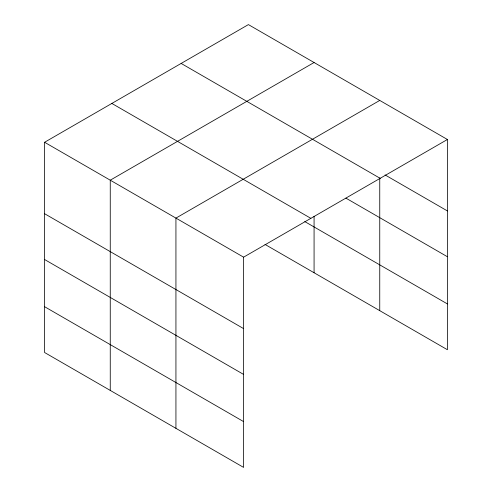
<?xml version="1.0" encoding="UTF-8"?>
<svg xmlns="http://www.w3.org/2000/svg" width="492" height="492" viewBox="0 0 492 492"><rect width="100%" height="100%" fill="white"/><g stroke="black" fill="none" stroke-linecap="round" stroke-linejoin="round"><path stroke-width="0.74" d="M379.75 177.981L379.75 310.661M44.587 142.274L243.595 257.168L243.595 467.4L44.587 352.506L44.587 142.274L248.405 24.6L447.412 139.494L447.412 349.726L264.991 244.407M314.074 62.515L110.257 180.189L110.257 390.42M379.75 100.43L175.933 218.104L175.933 428.335M243.595 257.168L447.412 139.494M385.058 174.937L447.412 210.939M181.142 63.431L380.15 178.325M345.919 198.141L447.412 256.738M111.85 103.443L310.858 218.337M304.788 221.584L447.412 303.927M44.587 213.713L243.595 328.607M44.587 259.512L243.595 374.412M44.587 306.7L243.595 421.601M314.074 216.289L314.074 272.746"/></g></svg>
